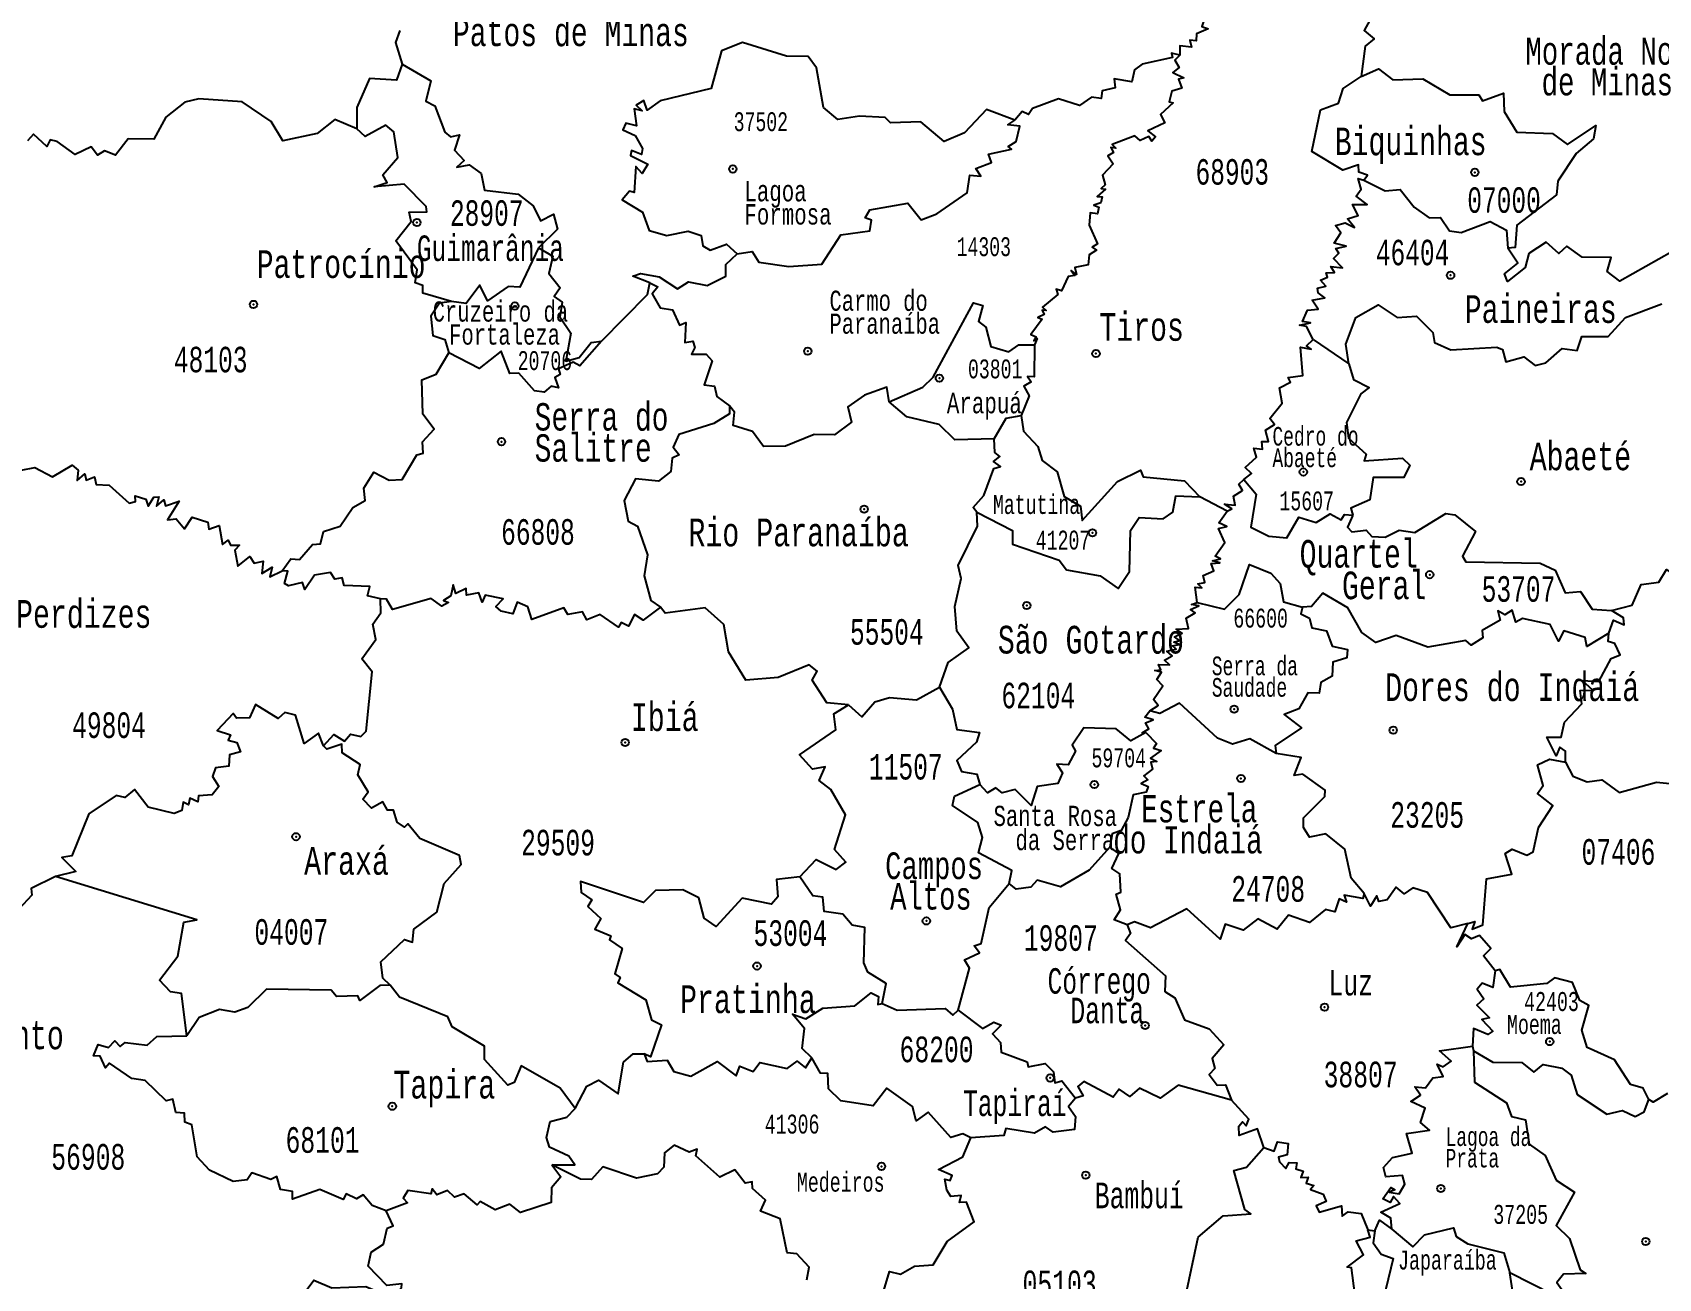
# Model space of a CAD drawing. Header units: millimetres. Extents: x 9851 to 10267, y 23387 to 23778.
# Drawn here: x 10118.13 to 10137.97, y 23523.47 to 23538.67 of the extents above; entities that cross this region are included whole.
import ezdxf
from ezdxf.enums import TextEntityAlignment as Align

# ---------------------------------------------------------------- set-up
doc = ezdxf.new("R2010")
doc.units = ezdxf.units.MM
doc.layers.add('3', color=7, linetype='Continuous')
doc.styles.add('MONOTXT', font='MONOTXT', dxfattribs={"height": 0.2})

# ---------------------------------------------------------------- blocks, each defined once
blk = doc.blocks.new('SEDE')
at = {"layer": '3', "color": 7, "linetype": 'Continuous'}
blk.add_circle((0, 0), 0.00451, dxfattribs=at)

msp = doc.modelspace()

# ---------------------------------------------------------------- linework, layer by layer
at = {"color": 7, "linetype": 'Continuous'}
for p, q in [((10133.759, 23534.928), (10134.193, 23534.63)), ((10132.707, 23532.834), (10132.374, 23533.007)), ((10135.704, 23526.303), (10135.713, 23526.246)), ((10134.425, 23524.063), (10134.511, 23524.051))]:
    msp.add_line(p, q, dxfattribs=at)
for points in [[(10134.309, 23539.974), (10134.303, 23539.866), (10134.424, 23539.885), (10134.35, 23539.827), (10134.408, 23539.833), (10134.393, 23539.699), (10134.456, 23539.697), (10134.355, 23539.646), (10134.531, 23539.566), (10134.485, 23539.518), (10134.565, 23539.389), (10134.529, 23539.196), (10134.582, 23539.066), (10134.38, 23538.695), (10134.501, 23538.596), (10134.392, 23538.507), (10134.345, 23538.135)], [(10132.458, 23538.911), (10132.398, 23538.747), (10132.476, 23538.718), (10132.336, 23538.656), (10132.331, 23538.572), (10132.253, 23538.578), (10132.275, 23538.492), (10132.13, 23538.508), (10132.131, 23538.396)], [(10122.612, 23538.696), (10122.562, 23538.549), (10122.643, 23538.288)], [(10130.118, 23537.602), (10129.774, 23537.734), (10129.505, 23537.449), (10129.255, 23537.341), (10128.972, 23537.583), (10128.601, 23537.572), (10128.537, 23537.637), (10128.223, 23537.653), (10127.957, 23537.61), (10127.785, 23537.758), (10127.697, 23538.242), (10127.598, 23538.378), (10127.333, 23538.383), (10126.795, 23538.55), (10126.539, 23538.45), (10126.413, 23537.991), (10125.791, 23537.839), (10125.63, 23537.725), (10125.589, 23537.843), (10125.498, 23537.785), (10125.571, 23537.718), (10125.471, 23537.741), (10125.503, 23537.532), (10125.372, 23537.565), (10125.334, 23537.483), (10125.485, 23537.414), (10125.576, 23537.258), (10125.562, 23537.184), (10125.441, 23537.233), (10125.43, 23537.173), (10125.641, 23537.067), (10125.572, 23536.954), (10125.494, 23537.038), (10125.472, 23536.72), (10125.415, 23536.737), (10125.328, 23536.629), (10125.573, 23536.48), (10125.657, 23536.257), (10125.87, 23536.194), (10126.132, 23536.25), (10126.292, 23536.196), (10126.31, 23536.069), (10126.401, 23536.018), (10126.6, 23536.089), (10126.73, 23535.971)], [(10122.643, 23538.288), (10122.572, 23538.092), (10122.242, 23538.113), (10122.088, 23537.758), (10122.091, 23537.498)], [(10122.643, 23538.288), (10122.991, 23538.082), (10122.932, 23537.835), (10123.042, 23537.778), (10123.164, 23537.457), (10123.231, 23537.398), (10123.34, 23537.423), (10123.281, 23537.237), (10123.397, 23537.111), (10123.311, 23537.028), (10123.461, 23537.057), (10123.607, 23536.951), (10123.647, 23536.748), (10124.059, 23536.7), (10124.241, 23536.558), (10124.33, 23536.373), (10124.49, 23536.456), (10124.537, 23536.274), (10124.304, 23536.045)], [(10132.131, 23538.396), (10132.03, 23538.419), (10132.043, 23538.366), (10131.671, 23538.286), (10131.578, 23538.215), (10131.547, 23538.071), (10131.329, 23538.106), (10131.34, 23537.998), (10131.183, 23537.959), (10131.172, 23537.867), (10131.052, 23537.883), (10130.907, 23537.781), (10130.652, 23537.862), (10130.332, 23537.746), (10130.285, 23537.671), (10130.207, 23537.709), (10130.118, 23537.602)], [(10132.131, 23538.396), (10132.07, 23538.334), (10132.124, 23538.247), (10132.047, 23538.184), (10132.18, 23538.118), (10132.116, 23538.102), (10132.154, 23537.994), (10132.032, 23537.957), (10132.001, 23537.825), (10132.05, 23537.813), (10131.894, 23537.673), (10131.947, 23537.571), (10131.741, 23537.471), (10131.836, 23537.401), (10131.791, 23537.345), (10131.753, 23537.405), (10131.649, 23537.354), (10131.583, 23537.411), (10131.307, 23537.306), (10131.349, 23537.26), (10131.291, 23537.271), (10131.322, 23537.208), (10131.252, 23537.167), (10131.319, 23537.069), (10131.186, 23536.933), (10131.22, 23536.812), (10131.172, 23536.77), (10131.222, 23536.759), (10131.122, 23536.67), (10131.184, 23536.667), (10131.168, 23536.594), (10131.083, 23536.567), (10131.142, 23536.543), (10131.127, 23536.459), (10131.035, 23536.473), (10131.023, 23536.321), (10131.127, 23536.095), (10131.06, 23536.052), (10131.116, 23536.015), (10131.024, 23535.959), (10131.014, 23535.837), (10130.849, 23535.807), (10130.872, 23535.721), (10130.807, 23535.767), (10130.85, 23535.707), (10130.768, 23535.696), (10130.687, 23535.519), (10130.621, 23535.541), (10130.642, 23535.475), (10130.456, 23535.32), (10130.499, 23535.28), (10130.45, 23535.286), (10130.474, 23535.232), (10130.4, 23535.193), (10130.453, 23535.175), (10130.313, 23534.988), (10130.38, 23534.961), (10130.35, 23534.912), (10130.391, 23534.94), (10130.357, 23534.863)], [(10134.375, 23536.871), (10134.419, 23536.932), (10134.317, 23536.968), (10134.312, 23537.056), (10134.12, 23536.994), (10133.74, 23537.22), (10133.849, 23537.728), (10134.066, 23537.809), (10134.126, 23537.99), (10134.345, 23538.135)], [(10134.345, 23538.135), (10134.555, 23538.231), (10134.729, 23538.096), (10135.096, 23538.109), (10135.425, 23537.912), (10135.779, 23537.913), (10135.825, 23537.84), (10136.082, 23537.933), (10136.087, 23537.71), (10136.242, 23537.455), (10136.68, 23537.442), (10136.86, 23537.305), (10137.205, 23537.537), (10137.179, 23537.376), (10136.967, 23537.194), (10136.743, 23536.857), (10136.725, 23536.69), (10136.242, 23536.321), (10136.223, 23536.051), (10136.132, 23536.041)], [(10122.091, 23537.498), (10121.819, 23537.611), (10121.604, 23537.439), (10121.187, 23537.352), (10121.042, 23537.588), (10120.688, 23537.825), (10120.16, 23537.865), (10119.99, 23537.822), (10119.757, 23537.64), (10119.612, 23537.371), (10119.3, 23537.374), (10119.146, 23537.175), (10119.011, 23537.227), (10118.923, 23537.174), (10118.847, 23537.278), (10118.654, 23537.184), (10118.432, 23537.344), (10118.349, 23537.362), (10118.307, 23537.281), (10118.145, 23537.431), (10118.071, 23537.351)], [(10123.245, 23535.389), (10122.895, 23535.49), (10122.896, 23535.587), (10122.802, 23535.617), (10122.825, 23535.776), (10122.563, 23536.13), (10122.751, 23536.366), (10122.729, 23536.479), (10122.942, 23536.484), (10122.935, 23536.549), (10122.665, 23536.82), (10122.3, 23536.791), (10122.458, 23536.841), (10122.405, 23536.934), (10122.589, 23537.147), (10122.542, 23537.461), (10122.442, 23537.541), (10122.192, 23537.404), (10122.091, 23537.498)], [(10126.73, 23535.971), (10126.914, 23536), (10126.996, 23535.869), (10127.362, 23535.819), (10127.764, 23535.844), (10127.995, 23536.202), (10128.349, 23536.254), (10128.37, 23536.384), (10128.29, 23536.412), (10128.35, 23536.51), (10128.813, 23536.588), (10128.976, 23536.385), (10129.164, 23536.46), (10129.535, 23536.716), (10129.569, 23536.931), (10129.703, 23536.921), (10129.642, 23537.015), (10129.835, 23537.085), (10129.796, 23537.187), (10130.078, 23537.25), (10130.038, 23537.281), (10130.136, 23537.341), (10130.177, 23537.528), (10130.031, 23537.545), (10130.118, 23537.602)], [(10133.759, 23534.928), (10133.676, 23535.085), (10133.592, 23535.103), (10133.725, 23535.13), (10133.626, 23535.146), (10133.69, 23535.284), (10133.82, 23535.297), (10133.747, 23535.407), (10133.902, 23535.434), (10133.819, 23535.497), (10133.812, 23535.553), (10133.912, 23535.578), (10133.847, 23535.649), (10133.932, 23535.687), (10133.918, 23535.742), (10134.019, 23535.745), (10133.975, 23535.816), (10134.114, 23535.803), (10134.008, 23535.914), (10134.07, 23535.979), (10134.036, 23536.037), (10134.159, 23536.067), (10134.014, 23536.103), (10134.096, 23536.229), (10134.031, 23536.319), (10134.147, 23536.352), (10134.263, 23536.293), (10134.176, 23536.399), (10134.305, 23536.439), (10134.236, 23536.573), (10134.415, 23536.575), (10134.284, 23536.674), (10134.345, 23536.76), (10134.305, 23536.89), (10134.375, 23536.871)], [(10134.375, 23536.871), (10134.635, 23536.742), (10134.82, 23536.757), (10134.99, 23536.54), (10135.173, 23536.411), (10135.31, 23536.414), (10135.42, 23536.251), (10135.563, 23536.233), (10135.916, 23536.368), (10136.116, 23536.261), (10136.132, 23536.041)], [(10138.881, 23535.988), (10138.58, 23536.019), (10138.369, 23535.943), (10138.135, 23535.996), (10137.498, 23535.639), (10137.346, 23535.755), (10137.393, 23535.928), (10137.042, 23535.931), (10136.855, 23536.066), (10136.756, 23535.975), (10136.599, 23536.114), (10136.388, 23535.977), (10136.343, 23535.807), (10136.13, 23535.636), (10136.091, 23535.728), (10136.255, 23535.856), (10136.132, 23536.041)], [(10124.304, 23536.045), (10124.079, 23535.565), (10123.934, 23535.572), (10123.684, 23535.397), (10123.59, 23535.588), (10123.424, 23535.366), (10123.245, 23535.389)], [(10124.304, 23536.045), (10124.481, 23535.944), (10124.433, 23535.73), (10124.572, 23535.558), (10124.498, 23535.45), (10124.596, 23535.384), (10124.566, 23535.203), (10124.7, 23535.005), (10124.639, 23534.663), (10124.801, 23534.708), (10124.949, 23534.889), (10125.074, 23534.905)], [(10125.666, 23535.617), (10125.458, 23535.701), (10125.55, 23535.731), (10125.779, 23535.69), (10126.002, 23535.544), (10126.136, 23535.632), (10126.364, 23535.584), (10126.591, 23535.701), (10126.592, 23535.842), (10126.73, 23535.971)], [(10125.074, 23534.905), (10125.634, 23535.477), (10125.666, 23535.617)], [(10125.666, 23535.617), (10125.761, 23535.568), (10125.692, 23535.484), (10125.791, 23535.312), (10125.941, 23535.288), (10126.028, 23535.1), (10126.104, 23535.132), (10126.091, 23534.888), (10126.188, 23534.905), (10126.213, 23534.829), (10126.172, 23534.746), (10126.35, 23534.749), (10126.423, 23534.668), (10126.327, 23534.375), (10126.452, 23534.357), (10126.482, 23534.233), (10126.637, 23534.118)], [(10123.245, 23535.389), (10123.098, 23535.371), (10122.99, 23535.211), (10123.017, 23534.976), (10123.163, 23534.927), (10123.212, 23534.763)], [(10128.583, 23534.166), (10128.994, 23534.343), (10129.121, 23534.468), (10129.613, 23535.375), (10129.728, 23535.34), (10129.674, 23535.147), (10129.762, 23535.078), (10129.823, 23534.84), (10130.044, 23534.778), (10130.168, 23534.86), (10130.357, 23534.863)], [(10134.193, 23534.63), (10134.155, 23534.868), (10134.278, 23535.193), (10134.552, 23535.348), (10134.783, 23535.194), (10135.019, 23535.21), (10135.22, 23535.01), (10135.239, 23534.888), (10135.439, 23534.799), (10135.997, 23534.834), (10136.068, 23534.805), (10136.108, 23534.654), (10136.327, 23534.715), (10136.466, 23534.61), (10136.596, 23534.643), (10136.795, 23534.815), (10136.98, 23534.792), (10137.037, 23534.965), (10137.356, 23534.963), (10137.57, 23535.195), (10138.012, 23535.362)], [(10132.912, 23533.217), (10133.004, 23533.29), (10132.928, 23533.363), (10133.067, 23533.492), (10133.032, 23533.602), (10133.138, 23533.59), (10133.132, 23533.683), (10133.214, 23533.681), (10133.177, 23533.821), (10133.288, 23533.888), (10133.231, 23533.962), (10133.38, 23534.151), (10133.349, 23534.338), (10133.48, 23534.405), (10133.454, 23534.461), (10133.63, 23534.488), (10133.605, 23534.831), (10133.734, 23534.809), (10133.678, 23534.851), (10133.759, 23534.928)], [(10121.177, 23532.102), (10121.284, 23532.25), (10121.391, 23532.243), (10121.549, 23532.424), (10121.644, 23532.433), (10121.684, 23532.582), (10121.887, 23532.651), (10122.041, 23532.878), (10122.189, 23532.962), (10122.175, 23533.112), (10122.295, 23533.308), (10122.485, 23533.209), (10122.641, 23533.218), (10122.822, 23533.518), (10122.899, 23533.541), (10122.891, 23533.68), (10123.031, 23533.831), (10122.895, 23534.015), (10122.884, 23534.433), (10123.058, 23534.504), (10123.212, 23534.763)], [(10125.074, 23534.905), (10124.809, 23534.607), (10124.727, 23534.648), (10124.551, 23534.569), (10124.57, 23534.5), (10124.503, 23534.462), (10124.548, 23534.335), (10124.462, 23534.358), (10124.375, 23534.285), (10124.257, 23534.3), (10124.065, 23534.517), (10123.956, 23534.511), (10123.852, 23534.785), (10123.582, 23534.573), (10123.212, 23534.763)], [(10130.357, 23534.863), (10130.355, 23534.473), (10130.274, 23534.474), (10130.317, 23534.41), (10130.228, 23534.359), (10130.292, 23534.238), (10130.197, 23533.999)], [(10134.193, 23534.63), (10134.252, 23534.438), (10134.443, 23534.339), (10134.338, 23534.262), (10134.165, 23533.912), (10134.188, 23533.722), (10134.406, 23533.529), (10134.382, 23533.446), (10134.849, 23533.477), (10134.938, 23533.393), (10134.863, 23533.243), (10134.488, 23533.244), (10134.45, 23532.969), (10134.217, 23532.869), (10134.243, 23532.784)], [(10128.583, 23534.166), (10128.555, 23534.345), (10128.285, 23534.248), (10128.08, 23534.105), (10128.124, 23533.919), (10127.917, 23533.763), (10127.669, 23533.769), (10127.319, 23533.626), (10127.05, 23533.621), (10126.917, 23533.804), (10126.681, 23533.879), (10126.699, 23534.038), (10126.637, 23534.118)], [(10126.637, 23534.118), (10126.638, 23534.019), (10126.445, 23533.901), (10126.018, 23533.767), (10125.949, 23533.613), (10126.023, 23533.521), (10125.935, 23533.48), (10125.919, 23533.316), (10125.77, 23533.199), (10125.489, 23533.227), (10125.35, 23532.962), (10125.401, 23532.712), (10125.514, 23532.65), (10125.634, 23532.301), (10125.594, 23532.044), (10125.678, 23531.742), (10125.794, 23531.66)], [(10129.865, 23533.715), (10129.386, 23533.703), (10129.194, 23533.888), (10128.799, 23533.982), (10128.583, 23534.166)], [(10129.865, 23533.715), (10130.014, 23533.968), (10130.197, 23533.999)], [(10130.197, 23533.999), (10130.224, 23533.81), (10130.398, 23533.623), (10130.453, 23533.451), (10130.636, 23533.313), (10130.719, 23533.01), (10130.92, 23532.892), (10130.939, 23532.717), (10131.372, 23533.196), (10131.653, 23533.331), (10131.684, 23533.251), (10132.186, 23533.202), (10132.374, 23533.007)], [(10129.654, 23532.819), (10129.611, 23532.876), (10129.741, 23533.025), (10129.863, 23533.354), (10129.941, 23533.377), (10129.858, 23533.437), (10129.936, 23533.497), (10129.873, 23533.546), (10129.865, 23533.715)], [(10117.994, 23533.334), (10118.162, 23533.365), (10118.375, 23533.252), (10118.615, 23533.392), (10118.688, 23533.333), (10118.675, 23533.205), (10118.772, 23533.288), (10118.785, 23533.209), (10118.887, 23533.249), (10118.909, 23533.158), (10119.065, 23533.151), (10119.311, 23532.929), (10119.39, 23532.95), (10119.383, 23533.018), (10119.515, 23532.98), (10119.541, 23532.895), (10119.611, 23533.004), (10119.675, 23533.006), (10119.644, 23532.894), (10119.733, 23532.97), (10119.755, 23532.898), (10119.923, 23532.954), (10119.778, 23532.725), (10119.885, 23532.74), (10119.985, 23532.616), (10120.079, 23532.76), (10120.27, 23532.698), (10120.282, 23532.613), (10120.409, 23532.658), (10120.448, 23532.427), (10120.519, 23532.48), (10120.547, 23532.418), (10120.658, 23532.419), (10120.602, 23532.357), (10120.636, 23532.162), (10120.782, 23532.28), (10120.837, 23532.197), (10120.945, 23532.222), (10120.93, 23532.073), (10121.054, 23532.15), (10121.026, 23532.029), (10121.177, 23532.102)], [(10132.707, 23532.834), (10132.764, 23532.862), (10132.676, 23532.919), (10132.806, 23532.906), (10132.785, 23533.014), (10132.895, 23533.084), (10132.85, 23533.163), (10132.912, 23533.217)], [(10132.912, 23533.217), (10133.063, 23533.039), (10132.998, 23532.636), (10133.217, 23532.525), (10133.435, 23532.505), (10133.584, 23532.76), (10133.796, 23532.695), (10133.967, 23532.799), (10134.099, 23532.727), (10134.141, 23532.792), (10134.243, 23532.784)], [(10129.654, 23532.819), (10130.09, 23532.595), (10130.09, 23532.429), (10130.657, 23532.233), (10130.749, 23532.116), (10131.159, 23532.041), (10131.38, 23531.889), (10131.515, 23532.094), (10131.529, 23532.598), (10131.635, 23532.753), (10131.927, 23532.738), (10132.045, 23532.82), (10132.083, 23533.021), (10132.374, 23533.007)], [(10129.198, 23530.684), (10129.306, 23530.984), (10129.558, 23531.164), (10129.411, 23531.366), (10129.387, 23531.668), (10129.461, 23532.01), (10129.428, 23532.171), (10129.663, 23532.65), (10129.654, 23532.819)], [(10132.342, 23531.719), (10132.319, 23531.905), (10132.399, 23531.897), (10132.349, 23531.944), (10132.436, 23531.963), (10132.414, 23532.049), (10132.545, 23532.105), (10132.513, 23532.194), (10132.618, 23532.2), (10132.531, 23532.225), (10132.627, 23532.252), (10132.564, 23532.284), (10132.681, 23532.451), (10132.604, 23532.62), (10132.705, 23532.646), (10132.608, 23532.691), (10132.707, 23532.834)], [(10134.243, 23532.784), (10134.178, 23532.637), (10134.228, 23532.578), (10134.403, 23532.602), (10134.472, 23532.523), (10134.636, 23532.513), (10134.809, 23532.599), (10135, 23532.572), (10135.377, 23532.803), (10135.488, 23532.787), (10135.738, 23532.582), (10135.58, 23532.281), (10135.619, 23532.214), (10136.527, 23532.199), (10136.709, 23532.114), (10136.833, 23531.837), (10137.019, 23531.853), (10137.162, 23531.635), (10137.398, 23531.619)], [(10137.398, 23531.619), (10137.652, 23531.684), (10137.759, 23531.939), (10137.975, 23531.965), (10138.071, 23532.12), (10138.209, 23532.02), (10138.401, 23532.111), (10138.487, 23532.278), (10138.464, 23532.372), (10138.62, 23532.58), (10138.745, 23532.565), (10138.763, 23532.481), (10138.995, 23532.372), (10138.925, 23532.49), (10139.124, 23532.575), (10139.158, 23532.803), (10139.359, 23532.695)], [(10132.342, 23531.719), (10132.675, 23531.638), (10132.853, 23531.817), (10132.982, 23532.18), (10133.243, 23532.074), (10133.355, 23531.948), (10133.397, 23531.727), (10133.626, 23531.66)], [(10122.377, 23531.761), (10122.221, 23531.8), (10122.248, 23531.911), (10121.933, 23531.926), (10121.908, 23532.019), (10121.822, 23532.004), (10121.768, 23532.085), (10121.571, 23532.053), (10121.453, 23531.878), (10121.426, 23531.96), (10121.254, 23531.921), (10121.205, 23531.951), (10121.247, 23532.098), (10121.177, 23532.102)], [(10125.794, 23531.66), (10125.584, 23531.503), (10125.477, 23531.57), (10125.402, 23531.428), (10125.315, 23531.472), (10125.283, 23531.416), (10125.057, 23531.57), (10124.896, 23531.507), (10124.843, 23531.605), (10124.663, 23531.573), (10124.615, 23531.652), (10124.226, 23531.51), (10124.175, 23531.665), (10124.044, 23531.72), (10123.991, 23531.581), (10123.851, 23531.611), (10123.787, 23531.67), (10123.874, 23531.761), (10123.654, 23531.808), (10123.618, 23531.721), (10123.576, 23531.835), (10123.426, 23531.806), (10123.421, 23531.888), (10123.296, 23531.827), (10123.265, 23531.935), (10123.235, 23531.799), (10123.146, 23531.744), (10123.207, 23531.717), (10123.125, 23531.671), (10122.998, 23531.765), (10122.523, 23531.631), (10122.452, 23531.759), (10122.377, 23531.761)], [(10121.684, 23529.969), (10121.807, 23530.108), (10121.94, 23530.026), (10122.012, 23530.112), (10122.137, 23530.083), (10122.202, 23530.146), (10122.278, 23530.87), (10122.151, 23531.029), (10122.322, 23531.268), (10122.286, 23531.454), (10122.382, 23531.592), (10122.377, 23531.761)], [(10137.365, 23531.343), (10137.097, 23531.181), (10137.078, 23531.292), (10136.817, 23531.373), (10136.752, 23531.244), (10136.649, 23531.449), (10136.312, 23531.523), (10136.231, 23531.478), (10136.188, 23531.623), (10136.098, 23531.569), (10136.012, 23531.614), (10136.041, 23531.504), (10135.822, 23531.377), (10135.827, 23531.287), (10135.686, 23531.196), (10135.621, 23531.255), (10135.156, 23531.172), (10134.772, 23531.317), (10134.523, 23531.229), (10134.352, 23531.351), (10134.181, 23531.654), (10133.875, 23531.832), (10133.738, 23531.668), (10133.626, 23531.66)], [(10128.088, 23530.47), (10127.823, 23530.493), (10127.644, 23530.769), (10127.704, 23530.881), (10127.608, 23530.958), (10127.228, 23530.804), (10126.836, 23530.769), (10126.625, 23531.117), (10126.566, 23531.449), (10126.341, 23531.652), (10125.85, 23531.589), (10125.794, 23531.66)], [(10131.766, 23530.394), (10131.867, 23530.46), (10131.808, 23530.535), (10131.924, 23530.701), (10131.851, 23530.777), (10131.906, 23530.867), (10131.824, 23530.889), (10131.901, 23530.895), (10131.87, 23530.961), (10132.005, 23530.956), (10131.944, 23531.013), (10132.039, 23531.066), (10131.974, 23531.123), (10132.085, 23531.149), (10132.042, 23531.188), (10132.121, 23531.207), (10132.056, 23531.235), (10132.126, 23531.256), (10132.064, 23531.297), (10132.159, 23531.344), (10132.085, 23531.392), (10132.236, 23531.401), (10132.208, 23531.526), (10132.32, 23531.591), (10132.263, 23531.631), (10132.362, 23531.678), (10132.274, 23531.692), (10132.342, 23531.719)], [(10133.626, 23531.66), (10133.607, 23531.58), (10133.715, 23531.526), (10133.742, 23531.41), (10133.919, 23531.372), (10133.988, 23531.183), (10134.177, 23531.143), (10134.17, 23531.044), (10133.997, 23530.988), (10133.991, 23530.82), (10133.851, 23530.742), (10133.833, 23530.613), (10133.691, 23530.615), (10133.584, 23530.422), (10133.404, 23530.35), (10133.614, 23530.188), (10133.295, 23529.974), (10133.305, 23529.876)], [(10137.365, 23531.343), (10137.424, 23531.501), (10137.553, 23531.445), (10137.546, 23531.531), (10137.398, 23531.619)], [(10136.837, 23529.77), (10136.836, 23529.902), (10136.766, 23529.953), (10136.722, 23529.847), (10136.61, 23530.076), (10136.783, 23530.073), (10136.825, 23530.257), (10137.037, 23530.48), (10137.017, 23530.645), (10137.172, 23530.649), (10137.042, 23530.767), (10137.243, 23530.752), (10137.395, 23531.035), (10137.503, 23531.079), (10137.439, 23531.216), (10137.357, 23531.241), (10137.365, 23531.343)], [(10128.088, 23530.47), (10128.252, 23530.322), (10128.408, 23530.507), (10128.588, 23530.56), (10128.919, 23530.531), (10129.198, 23530.684)], [(10129.198, 23530.684), (10129.359, 23530.417), (10129.411, 23530.169), (10129.685, 23530.13), (10129.65, 23530.013), (10129.411, 23529.79), (10129.468, 23529.654), (10129.656, 23529.622), (10129.692, 23529.497)], [(10121.684, 23529.969), (10121.62, 23530.124), (10121.445, 23529.997), (10121.342, 23530.345), (10121.212, 23530.374), (10121.13, 23530.301), (10120.853, 23530.475), (10120.779, 23530.312), (10120.621, 23530.306), (10120.578, 23530.363), (10120.386, 23530.157), (10120.549, 23530.102), (10120.518, 23530.038), (10120.624, 23530.008), (10120.668, 23529.895), (10120.535, 23529.861), (10120.529, 23529.719), (10120.364, 23529.702), (10120.328, 23529.593), (10120.404, 23529.473), (10120.323, 23529.371), (10120.155, 23529.357), (10120.149, 23529.286), (10120.051, 23529.332), (10120.036, 23529.248), (10119.969, 23529.281), (10119.953, 23529.18), (10119.862, 23529.143), (10119.542, 23529.219), (10119.375, 23529.436), (10119.26, 23529.34), (10119.153, 23529.363), (10118.817, 23529.141), (10118.613, 23528.627), (10118.488, 23528.608), (10118.659, 23528.434), (10118.413, 23528.375)], [(10127.493, 23528.372), (10127.695, 23528.58), (10127.936, 23528.461), (10128.057, 23528.55), (10127.919, 23528.704), (10128.052, 23529.128), (10127.872, 23529.435), (10127.731, 23529.546), (10127.805, 23529.712), (10127.65, 23529.683), (10127.492, 23529.857), (10127.932, 23530.164), (10127.91, 23530.359), (10128.088, 23530.47)], [(10131.718, 23530.132), (10131.672, 23530.127), (10131.751, 23530.175), (10131.711, 23530.251), (10131.805, 23530.288), (10131.702, 23530.32), (10131.766, 23530.394)], [(10133.305, 23529.876), (10132.986, 23530.054), (10132.775, 23529.988), (10132.591, 23530.062), (10132.127, 23530.489), (10131.887, 23530.364), (10131.766, 23530.394)], [(10131.718, 23530.132), (10131.533, 23530.031), (10131.356, 23530.175), (10130.96, 23530.19), (10130.819, 23529.978), (10130.857, 23529.905), (10130.769, 23529.737), (10130.632, 23529.747), (10130.699, 23529.638), (10130.642, 23529.509), (10130.391, 23529.474), (10130.316, 23529.241), (10130.122, 23529.438), (10129.962, 23529.394), (10129.887, 23529.458), (10129.786, 23529.396), (10129.692, 23529.497)], [(10122.494, 23527.049), (10122.408, 23527.133), (10122.383, 23527.334), (10122.67, 23527.604), (10122.767, 23527.575), (10122.783, 23527.73), (10123.065, 23527.941), (10123.156, 23528.289), (10123.361, 23528.52), (10123.343, 23528.631), (10122.856, 23528.837), (10122.713, 23529.018), (10122.672, 23528.978), (10122.583, 23529.037), (10122.537, 23529.183), (10122.463, 23529.185), (10122.406, 23529.286), (10122.268, 23529.207), (10122.162, 23529.319), (10122.229, 23529.407), (10122.103, 23529.617), (10122.129, 23529.743), (10121.911, 23529.885), (10121.906, 23529.989), (10121.724, 23529.927), (10121.684, 23529.969)], [(10131.718, 23530.132), (10131.848, 23529.996), (10131.808, 23529.941), (10131.902, 23529.912), (10131.775, 23529.82), (10131.852, 23529.778), (10131.777, 23529.771), (10131.799, 23529.685), (10131.692, 23529.601), (10131.742, 23529.553), (10131.66, 23529.509), (10131.746, 23529.472), (10131.722, 23529.404), (10131.56, 23529.37), (10131.5, 23529.093), (10131.414, 23528.936), (10131.304, 23528.895), (10131.277, 23528.731)], [(10134.381, 23528.166), (10134.221, 23528.356), (10134.143, 23528.708), (10133.912, 23528.896), (10133.715, 23528.854), (10133.642, 23528.972), (10133.64, 23529.091), (10133.902, 23529.35), (10133.903, 23529.429), (10133.63, 23529.625), (10133.528, 23529.608), (10133.613, 23529.826), (10133.305, 23529.876)], [(10135.646, 23527.803), (10135.732, 23527.826), (10135.699, 23527.733), (10135.828, 23527.783), (10135.873, 23528.346), (10136.182, 23528.402), (10136.099, 23528.657), (10136.185, 23528.709), (10136.365, 23528.635), (10136.442, 23528.676), (10136.509, 23528.973), (10136.684, 23529.239), (10136.494, 23529.388), (10136.566, 23529.484), (10136.497, 23529.735), (10136.641, 23529.805), (10136.837, 23529.77)], [(10136.837, 23529.77), (10136.927, 23529.599), (10137.103, 23529.53), (10137.282, 23529.554), (10137.49, 23529.398), (10137.947, 23529.527), (10138.276, 23529.492), (10138.292, 23529.396), (10138.794, 23529.303), (10139.548, 23529.482), (10139.626, 23529.344), (10139.59, 23528.946), (10139.748, 23528.984)], [(10130.049, 23528.288), (10130.081, 23528.446), (10129.676, 23528.664), (10129.724, 23528.849), (10129.668, 23529.032), (10129.356, 23529.24), (10129.383, 23529.353), (10129.692, 23529.497)], [(10118.413, 23528.375), (10118.114, 23528.227), (10118.123, 23528.145), (10117.861, 23527.862), (10117.39, 23527.671), (10117.222, 23527.41), (10116.763, 23527.469), (10116.749, 23527.421), (10116.692, 23527.66), (10116.33, 23527.961), (10116.398, 23528.038), (10116.186, 23528.346), (10116.276, 23528.404), (10116.192, 23528.677), (10116.277, 23528.878), (10116.148, 23528.889), (10116.186, 23529.037), (10116.114, 23529.045), (10116.107, 23529.167)], [(10131.277, 23528.731), (10131.024, 23528.452), (10130.675, 23528.247), (10130.392, 23528.328), (10130.313, 23528.246), (10130.133, 23528.221), (10130.049, 23528.288)], [(10131.49, 23527.784), (10131.33, 23527.846), (10131.408, 23527.968), (10131.353, 23528.159), (10131.412, 23528.183), (10131.399, 23528.407), (10131.3, 23528.472), (10131.387, 23528.657), (10131.277, 23528.731)], [(10120.014, 23526.431), (10119.95, 23526.948), (10119.817, 23526.969), (10119.683, 23527.111), (10119.906, 23527.401), (10119.978, 23527.817), (10120.137, 23527.845), (10118.413, 23528.375)], [(10127.493, 23528.372), (10127.21, 23528.337), (10127.225, 23528.125), (10127.147, 23528.037), (10126.789, 23528.111), (10126.474, 23527.765), (10126.329, 23527.865), (10126.26, 23528.115), (10126.068, 23528.211), (10125.734, 23528.203), (10125.588, 23528.057), (10124.817, 23528.314), (10124.825, 23528.179), (10124.955, 23528.09), (10124.907, 23528.009), (10125.065, 23527.862), (10124.995, 23527.731), (10125.188, 23527.651), (10125.173, 23527.6), (10125.326, 23527.494), (10125.236, 23527.186), (10125.303, 23527.141), (10125.274, 23527.078), (10125.617, 23526.87), (10125.683, 23526.625), (10125.807, 23526.563), (10125.672, 23526.174), (10125.595, 23526.212)], [(10128.498, 23526.826), (10128.547, 23527.067), (10128.324, 23527.207), (10128.274, 23527.32), (10128.289, 23527.752), (10128.131, 23527.781), (10128.021, 23527.916), (10127.792, 23527.949), (10127.774, 23528.124), (10127.655, 23528.137), (10127.493, 23528.372)], [(10129.427, 23526.743), (10129.563, 23527.258), (10129.504, 23527.358), (10129.686, 23527.444), (10129.622, 23527.528), (10129.708, 23527.558), (10129.803, 23527.998), (10130.049, 23528.288)], [(10134.381, 23528.166), (10134.364, 23528.108), (10134.138, 23528.147), (10134.165, 23528.063), (10134.075, 23528.103), (10134.021, 23527.945), (10133.908, 23527.971), (10133.712, 23527.815), (10133.458, 23527.902), (10133.319, 23527.733), (10133.084, 23527.859), (10132.905, 23527.719), (10132.683, 23527.793), (10132.625, 23527.609), (10132.217, 23527.979), (10131.773, 23527.75), (10131.578, 23527.821), (10131.49, 23527.784)], [(10135.646, 23527.803), (10135.439, 23527.75), (10135.151, 23528.181), (10134.974, 23528.237), (10134.868, 23528.165), (10134.769, 23528.245), (10134.659, 23528.091), (10134.561, 23528.071), (10134.535, 23528.14), (10134.459, 23528.011), (10134.381, 23528.166)], [(10131.49, 23527.784), (10131.528, 23527.679), (10131.469, 23527.592), (10131.958, 23527.162), (10131.946, 23526.972), (10132.072, 23526.893), (10132.186, 23526.625), (10132.487, 23526.515), (10132.667, 23526.32), (10132.526, 23526.153), (10132.558, 23526.032), (10132.49, 23525.957), (10132.587, 23525.827), (10132.69, 23525.834), (10132.762, 23525.647)], [(10135.977, 23527.224), (10135.838, 23527.406), (10135.926, 23527.496), (10135.787, 23527.656), (10135.691, 23527.612), (10135.607, 23527.665), (10135.512, 23527.516), (10135.646, 23527.803)], [(10135.977, 23527.224), (10135.949, 23527.021), (10135.819, 23527.072), (10135.757, 23526.999), (10135.839, 23526.88), (10135.756, 23526.806), (10135.909, 23526.651), (10135.816, 23526.63), (10135.949, 23526.489), (10135.889, 23526.445), (10135.714, 23526.52), (10135.704, 23526.303)], [(10137.854, 23525.652), (10137.786, 23525.793), (10137.629, 23525.838), (10137.435, 23526.139), (10137.102, 23526.289), (10137.038, 23526.5), (10137.123, 23526.801), (10137.01, 23526.861), (10136.923, 23527.081), (10136.702, 23527.14), (10136.609, 23527.071), (10136.164, 23527.024), (10136.037, 23527.239), (10135.977, 23527.224)], [(10122.494, 23527.049), (10122.368, 23527.045), (10122.124, 23526.862), (10122.1, 23526.918), (10121.84, 23526.909), (10121.775, 23526.986), (10120.988, 23526.999), (10120.761, 23526.778), (10120.6, 23526.72), (10120.412, 23526.751), (10120.167, 23526.654), (10120.014, 23526.431)], [(10124.754, 23525.544), (10124.572, 23525.793), (10124.093, 23526.066), (10124.007, 23525.86), (10123.93, 23525.828), (10123.648, 23526.143), (10123.648, 23526.305), (10123.253, 23526.542), (10123.199, 23526.664), (10122.611, 23526.901), (10122.494, 23527.049)], [(10127.639, 23526.163), (10127.522, 23526.274), (10127.552, 23526.521), (10127.403, 23526.694), (10127.567, 23526.636), (10127.773, 23526.77), (10128.167, 23526.796), (10128.366, 23526.954), (10128.456, 23526.912), (10128.445, 23526.814), (10128.498, 23526.826)], [(10128.498, 23526.826), (10128.683, 23526.744), (10129.269, 23526.765), (10129.362, 23526.682), (10129.427, 23526.743)], [(10129.427, 23526.743), (10129.725, 23526.519), (10129.863, 23526.598), (10129.952, 23526.56), (10129.845, 23526.454), (10129.944, 23526.349), (10129.95, 23526.23), (10130.269, 23526.113), (10130.282, 23526.052), (10130.487, 23526.092), (10130.589, 23525.993), (10130.605, 23525.858), (10130.693, 23525.883), (10130.857, 23525.668)], [(10122.447, 23524.297), (10122.275, 23524.36), (10122.168, 23524.491), (10122.085, 23524.443), (10121.958, 23524.503), (10121.924, 23524.432), (10121.636, 23524.556), (10121.304, 23524.439), (10121.303, 23524.53), (10121.157, 23524.555), (10121.112, 23524.715), (10121.04, 23524.679), (10120.808, 23524.758), (10120.751, 23524.675), (10120.582, 23524.654), (10120.291, 23524.791), (10120.142, 23524.953), (10120.074, 23525.346), (10119.989, 23525.376), (10119.986, 23525.485), (10119.882, 23525.496), (10119.845, 23525.658), (10119.761, 23525.636), (10119.507, 23525.886), (10119.345, 23525.909), (10119.072, 23526.096), (10119.022, 23526.042), (10118.956, 23526.184), (10118.877, 23526.186), (10118.933, 23526.326), (10119.06, 23526.29), (10119.136, 23526.369), (10119.2, 23526.299), (10119.263, 23526.35), (10119.53, 23526.317), (10119.647, 23526.423), (10120.014, 23526.431)], [(10124.754, 23525.544), (10124.896, 23525.817), (10125.037, 23525.891), (10125.277, 23525.722), (10125.342, 23526.108), (10125.46, 23526.211), (10125.595, 23526.212)], [(10125.595, 23526.212), (10125.633, 23526.119), (10125.874, 23526.134), (10125.957, 23525.995), (10126.166, 23525.939), (10126.487, 23526.119), (10126.719, 23525.944), (10126.764, 23526.061), (10126.925, 23525.997), (10127.006, 23526.104), (10127.338, 23526.033), (10127.462, 23526.121), (10127.563, 23526.039), (10127.639, 23526.163)], [(10134.719, 23524.07), (10134.704, 23524.204), (10134.583, 23524.277), (10134.815, 23524.383), (10134.739, 23524.472), (10134.697, 23524.398), (10134.608, 23524.442), (10134.706, 23524.578), (10134.754, 23524.553), (10134.684, 23524.522), (10134.806, 23524.502), (10134.875, 23524.619), (10134.848, 23524.728), (10134.644, 23524.71), (10134.617, 23524.822), (10134.725, 23524.947), (10134.965, 23524.999), (10134.898, 23525.238), (10135.177, 23525.278), (10135.066, 23525.374), (10135.126, 23525.546), (10134.951, 23525.628), (10135.069, 23525.706), (10134.997, 23525.807), (10135.13, 23525.798), (10135.218, 23525.917), (10135.344, 23525.933), (10135.269, 23526.083), (10135.343, 23526.053), (10135.443, 23526.123), (10135.298, 23526.246), (10135.704, 23526.303)], [(10135.713, 23526.246), (10135.952, 23526.11), (10136.302, 23526.106), (10136.449, 23525.987), (10136.565, 23526.081), (10136.794, 23526.037), (10136.907, 23525.951), (10136.979, 23525.716), (10137.342, 23525.474), (10137.533, 23525.52), (10137.685, 23525.445), (10137.795, 23525.505), (10137.854, 23525.652)], [(10135.713, 23526.246), (10135.728, 23525.867), (10136.118, 23525.613), (10136.179, 23525.447), (10136.35, 23525.404), (10136.394, 23525.11), (10136.587, 23524.972), (10136.722, 23524.668), (10136.947, 23524.523), (10136.722, 23524.117), (10136.886, 23523.959), (10137.014, 23523.576), (10137.086, 23523.53), (10136.812, 23523.524), (10136.733, 23523.421), (10136.793, 23523.335), (10136.679, 23523.274), (10136.157, 23523.54)], [(10129.581, 23525.186), (10129.484, 23525.234), (10129.337, 23525.191), (10129.059, 23525.498), (10128.915, 23525.395), (10128.871, 23525.569), (10128.555, 23525.79), (10128.39, 23525.576), (10127.994, 23525.639), (10127.845, 23525.785), (10127.835, 23525.972), (10127.747, 23525.973), (10127.639, 23526.163)], [(10132.762, 23525.647), (10132.112, 23525.828), (10131.891, 23525.67), (10131.637, 23525.79), (10131.519, 23525.691), (10131.392, 23525.781), (10131.316, 23525.684), (10130.96, 23525.873), (10130.885, 23525.813), (10130.951, 23525.699), (10130.857, 23525.668)], [(10130.857, 23525.668), (10130.771, 23525.568), (10130.858, 23525.446), (10130.847, 23525.289), (10130.585, 23525.257), (10130.493, 23525.32), (10130.357, 23525.243), (10130.007, 23525.301), (10129.985, 23525.213), (10129.581, 23525.186)], [(10133.155, 23525.066), (10133.078, 23525.296), (10132.856, 23525.216), (10132.849, 23525.33), (10132.894, 23525.381), (10132.942, 23525.334), (10132.972, 23525.413), (10132.762, 23525.647)], [(10138.082, 23525.726), (10137.906, 23525.62), (10137.854, 23525.652)], [(10124.467, 23524.858), (10124.748, 23524.855), (10124.674, 23524.962), (10124.438, 23525.072), (10124.402, 23525.188), (10124.449, 23525.387), (10124.651, 23525.44), (10124.754, 23525.544)], [(10127.579, 23523.455), (10127.607, 23523.606), (10127.459, 23523.769), (10127.34, 23523.784), (10127.253, 23524.198), (10127.013, 23524.293), (10127.074, 23524.425), (10126.918, 23524.567), (10126.914, 23524.65), (10126.826, 23524.634), (10126.701, 23524.795), (10126.517, 23524.704), (10126.227, 23524.966), (10126.242, 23525.049), (10126.145, 23525.01), (10125.961, 23525.098), (10125.842, 23525.003), (10125.834, 23524.826), (10125.759, 23524.747), (10125.501, 23524.695), (10125.09, 23524.833), (10124.953, 23524.676), (10124.819, 23524.681), (10124.467, 23524.858)], [(10128.496, 23522.948), (10128.625, 23523.253), (10128.519, 23523.322), (10128.589, 23523.554), (10128.722, 23523.524), (10128.895, 23523.621), (10129.12, 23523.637), (10129.294, 23523.922), (10129.622, 23524.162), (10129.527, 23524.402), (10129.442, 23524.395), (10129.464, 23524.484), (10129.337, 23524.472), (10129.288, 23524.549), (10129.263, 23524.681), (10129.33, 23524.664), (10129.355, 23524.726), (10129.187, 23524.8), (10129.483, 23524.953), (10129.581, 23525.186)], [(10131.848, 23522.619), (10131.86, 23522.685), (10131.969, 23522.706), (10131.884, 23522.734), (10131.944, 23522.786), (10131.895, 23522.904), (10132.026, 23522.993), (10132.003, 23523.045), (10132.074, 23523.039), (10131.992, 23523.153), (10132.126, 23523.179), (10132.026, 23523.227), (10132.141, 23523.298), (10132.204, 23523.265), (10132.354, 23523.975), (10132.658, 23524.234), (10132.998, 23524.258), (10132.924, 23524.31), (10132.79, 23524.788), (10132.943, 23524.826), (10133.155, 23525.066)], [(10133.155, 23525.066), (10133.284, 23525.025), (10133.321, 23525.138), (10133.451, 23525.116), (10133.44, 23524.98), (10133.333, 23524.949), (10133.347, 23524.894), (10133.425, 23524.811), (10133.464, 23524.883), (10133.558, 23524.879), (10133.547, 23524.808), (10133.635, 23524.778), (10133.607, 23524.702), (10133.696, 23524.704), (10133.672, 23524.631), (10133.767, 23524.606), (10133.726, 23524.555), (10133.879, 23524.497), (10133.915, 23524.409), (10133.794, 23524.358), (10133.831, 23524.278), (10134.105, 23524.355), (10134.111, 23524.23), (10134.184, 23524.285), (10134.345, 23524.261), (10134.425, 23524.063)], [(10124.467, 23524.858), (10124.577, 23524.71), (10124.463, 23524.574), (10124.46, 23524.395), (10124.085, 23524.275), (10123.957, 23524.376), (10123.776, 23524.309), (10123.594, 23524.41), (10123.556, 23524.368), (10123.4, 23524.503), (10123.28, 23524.461), (10123.194, 23524.542), (10123.066, 23524.492), (10123.008, 23524.562), (10122.991, 23524.504), (10122.71, 23524.542), (10122.653, 23524.448), (10122.707, 23524.391), (10122.447, 23524.297)], [(10121.682, 23522.979), (10121.823, 23523.068), (10121.474, 23523.204), (10121.445, 23523.289), (10121.565, 23523.451), (10121.785, 23523.354), (10122.198, 23523.37), (10122.525, 23523.234), (10122.635, 23523.354), (10122.637, 23523.403), (10122.457, 23523.384), (10122.229, 23523.62), (10122.264, 23523.792), (10122.413, 23523.887), (10122.458, 23524.082), (10122.532, 23524.113), (10122.447, 23524.297)], [(10134.146, 23521.83), (10134.186, 23521.935), (10134.09, 23522.11), (10134.12, 23522.516), (10134.234, 23522.717), (10134.163, 23523.038), (10134.267, 23523.286), (10134.226, 23523.601), (10134.174, 23523.607), (10134.374, 23523.758), (10134.282, 23523.929), (10134.454, 23523.973), (10134.425, 23524.063)], [(10134.511, 23524.051), (10134.49, 23523.903), (10134.589, 23523.768), (10134.734, 23523.714), (10134.643, 23523.344), (10134.822, 23523.146), (10135.093, 23523.204), (10135.312, 23523.152), (10135.452, 23523.08), (10135.477, 23522.93), (10135.63, 23522.851), (10135.736, 23522.917), (10136.036, 23522.746), (10136.187, 23522.733)], [(10134.511, 23524.051), (10134.569, 23524.182), (10134.719, 23524.07)], [(10134.719, 23524.07), (10134.973, 23523.856), (10135.116, 23524.004), (10135.471, 23524.089), (10135.502, 23523.984), (10135.647, 23523.893), (10136.083, 23523.783), (10136.157, 23523.54)], [(10136.187, 23522.733), (10136.188, 23522.904), (10136.275, 23522.898), (10136.359, 23523.053), (10136.192, 23523.327), (10136.157, 23523.54)]]:
    msp.add_lwpolyline(points, dxfattribs=at)
for p in [(10126.677, 23537.007), (10135.73, 23536.966), (10122.822, 23536.355), (10135.435, 23535.71), (10120.827, 23535.355), (10124.016, 23535.335), (10127.591, 23534.785), (10131.108, 23534.755), (10129.197, 23534.455), (10123.855, 23533.68), (10133.638, 23533.31), (10136.294, 23533.193), (10128.28, 23532.857), (10131.066, 23532.568), (10135.18, 23532.057), (10130.263, 23531.682), (10132.794, 23530.416), (10134.735, 23530.16), (10125.363, 23530.01), (10132.877, 23529.571), (10131.088, 23529.496), (10121.347, 23528.86), (10129.038, 23527.832), (10126.972, 23527.282), (10133.897, 23526.78), (10131.708, 23526.557), (10136.644, 23526.36), (10130.549, 23525.916), (10122.522, 23525.571), (10128.491, 23524.838), (10130.983, 23524.73), (10135.316, 23524.568), (10137.816, 23523.921)]:
    msp.add_point(p, dxfattribs=at)

# ---------------------------------------------------------------- block references
for p, xscale, yscale, zscale, rotation in [((10126.677, 23537.007), 10, 10, 10, 0.8239205841020671), ((10135.73, 23536.966), 9.999981703142081, 9.999981703142081, 10, 1.057942756171349), ((10122.822, 23536.355), 10, 10, 10, 0.7187911026895861), ((10135.435, 23535.71), 10, 10, 10, 1.046733933418349), ((10120.827, 23535.355), 10.00001170161012, 10.00001170161012, 10, 0.6600887009929444), ((10124.016, 23535.335), 9.999999999999998, 9.999999999999998, 9.999999999999998, 0.7454728010251431), ((10127.591, 23534.785), 10, 10, 10, 0.8380636106426287), ((10131.108, 23534.755), 10.00001604807694, 10.00001604807694, 10, 0.9309211238937573), ((10129.197, 23534.455), 10.00001375216604, 10.00001375216604, 10, 0.8794216696024365), ((10123.855, 23533.68), 9.999979986081973, 9.999979986081973, 10, 0.732934015485466), ((10133.638, 23533.31), 10, 10, 10, 0.9920286370407396), ((10136.294, 23533.193), 10, 10, 10, 1.061410628712717), ((10128.28, 23532.857), 9.999977487090582, 9.999977487090582, 10, 0.8479382538762363), ((10131.066, 23532.568), 9.99998895247833, 9.99998895247833, 10, 0.9213174111622169), ((10135.18, 23532.057), 9.999981556557175, 9.999981556557175, 10, 1.028589332400471), ((10130.263, 23531.682), 10.00001192018576, 10.00001192018576, 10, 0.895965689101343), ((10132.794, 23530.416), 10, 10, 10, 0.9589405822652965), ((10134.735, 23530.16), 10.00001669090154, 10.00001669090154, 10, 1.009906463489093), ((10125.363, 23530.01), 9.999982997252467, 9.999982997252467, 10, 0.7548136629594293), ((10132.877, 23529.571), 10, 10, 10, 0.9576067454689278), ((10131.088, 23529.496), 10, 10, 10, 0.9087749211512984), ((10121.347, 23528.86), 10.00001189557431, 10.00001189557431, 10, 0.6366083975152875), ((10129.038, 23527.832), 10.00001648099964, 10.00001648099964, 10, 0.8449997798298995), ((10126.972, 23527.282), 10, 10, 10, 0.7846966950054882), ((10133.897, 23526.78), 10, 10, 10, 0.9738840177994709), ((10131.708, 23526.557), 10.00001166366296, 10.00001166366296, 10, 0.9127764838526843), ((10136.644, 23526.36), 10, 10, 10, 1.047534214412695), ((10130.549, 23525.916), 10, 10, 10, 0.877554258202719), ((10122.522, 23525.571), 10, 10, 10, 0.6494172102329172), ((10128.491, 23524.838), 9.999985501555102, 9.999985501555102, 10, 0.8143165933755823), ((10130.983, 23524.73), 9.999979372853899, 9.999979372853899, 10, 0.8839609198830397), ((10135.316, 23524.568), 10, 10, 10, 1.003770906893252), ((10137.816, 23523.921), 10.00002235207137, 10.00002235207137, 10, 1.070480412370098)]:
    msp.add_blockref('SEDE', p, dxfattribs=dict(at, xscale=xscale, yscale=yscale, zscale=zscale, rotation=rotation))

# ---------------------------------------------------------------- texts
at = {"color": 7, "linetype": 'Continuous', "style": 'MONOTXT'}
for s, height, rotation, width, p in [('Patos de Minas', 0.33661, 360, 0.705886, (10126.14, 23538.843)), ('Cruzeiro da ', 0.24603, 359.9957, 0.705882, (10124.818, 23535.391)), ('Fortaleza', 0.246, 359.9957, 0.705882, (10124.568, 23535.11)), ('Estrela', 0.3317, 359.9955, 0.705882, (10133.077, 23529.367)), ('Santa Rosa ', 0.24655, 359.9952, 0.705871, (10131.515, 23529.237)), ('da Serra', 0.2465, 359.9952, 0.705871, (10131.331, 23528.943)), ('do Indai%%225', 0.33172, 359.9955, 0.705882, (10133.142, 23528.988))]:
    msp.add_text(s, height=height, rotation=rotation, dxfattribs=dict(at, width=width)).set_placement(p, align=Align.TOP_RIGHT)
at = {"color": 7, "linetype": 'Continuous', "style": 'MONOTXT', "width": 0.705879}
for s, height, p in [('Morada Nova ', 0.32815, (10137.55, 23538.608)), ('de Minas', 0.3282, (10137.347, 23538.234))]:
    msp.add_text(s, height=height, rotation=359.998, dxfattribs=at).set_placement(p, align=Align.TOP_CENTER)
at = {"color": 7, "linetype": 'Continuous', "style": 'MONOTXT'}
for s, height, rotation, width, p in [('37502', 0.2299, 0, 0.666667, (10127.019, 23537.584)), ('68903', 0.3108, 360, 0.666664, (10132.771, 23536.972)), ('07000', 0.3109, 360, 0.666667, (10136.087, 23536.628)), ('14303', 0.2301, 360, 0.666663, (10129.739, 23536.059)), ('62104', 0.312, 0, 0.666667, (10130.404, 23530.583)), ('49804', 0.3121, 360, 0.66667, (10119.065, 23530.221)), ('11507', 0.3122, 0, 0.666667, (10128.787, 23529.714)), ('59704', 0.231, 360, 0.666687, (10131.386, 23529.822)), ('23205', 0.3123, 0, 0.666664, (10135.149, 23529.126)), ('24708', 0.3125, 0, 0.666673, (10133.209, 23528.223)), ('53004', 0.3126, 0, 0.666667, (10127.38, 23527.684)), ('19807', 0.3126, 0, 0.666667, (10130.679, 23527.624)), ('42403', 0.2314, 360, 0.666663, (10136.666, 23526.849)), ('68200', 0.3129, 0, 0.666667, (10129.163, 23526.265)), ('38807', 0.3129, 360, 0.66667, (10134.337, 23525.959)), ('41306', 0.2316, 0, 0.666679, (10127.4, 23525.354)), ('56908', 0.3131, 360, 0.666667, (10118.812, 23524.954)), ('37205', 0.2318, 0, 0.666675, (10136.29, 23524.252)), ('05103', 0.3134, 0, 0.666661, (10130.664, 23523.41))]:
    msp.add_text(s, height=height, rotation=rotation, dxfattribs=dict(at, width=width)).set_placement(p, align=Align.MIDDLE)
for s, height, rotation, width, p in [('Biquinhas', 0.3369, 360, 0.705882, (10135.874, 23537.176)), ('Quartel ', 0.337, 359.9946, 0.705886, (10135.24, 23532.143)), ('Geral', 0.337, 359.9946, 0.705886, (10135.139, 23531.758)), ('C%%243rrego ', 0.31184, 359.9951, 0.666667, (10131.957, 23526.944)), ('Danta', 0.3118, 359.9951, 0.666667, (10131.696, 23526.584))]:
    msp.add_text(s, height=height, rotation=rotation, dxfattribs=dict(at, width=width)).set_placement(p, align=Align.RIGHT)
at = {"color": 7, "linetype": 'Continuous', "style": 'MONOTXT', "width": 0.70588}
for s, p in [('Lagoa ', (10126.818, 23536.861)), ('Formosa', (10126.818, 23536.578))]:
    msp.add_text(s, height=0.2488, rotation=359.9965, dxfattribs=at).set_placement(p, align=Align.TOP_LEFT)
at = {"color": 7, "linetype": 'Continuous', "style": 'MONOTXT'}
for s, height, width, p in [('28907', 0.3109, 0.666664, (10123.674, 23536.469)), ('46404', 0.311, 0.666667, (10134.971, 23535.988)), ('48103', 0.3113, 0.666664, (10120.306, 23534.682)), ('20706', 0.2303, 0.666667, (10124.384, 23534.669)), ('03801', 0.2303, 0.666683, (10129.878, 23534.568)), ('66808', 0.3117, 0.66667, (10124.299, 23532.579)), ('53707', 0.3118, 0.666664, (10136.264, 23531.883)), ('55504', 0.3119, 0.66667, (10128.556, 23531.359)), ('29509', 0.3124, 0.666673, (10124.544, 23528.788)), ('07406', 0.3124, 0.666673, (10137.483, 23528.675)), ('04007', 0.3126, 0.66667, (10121.29, 23527.698)), ('68101', 0.3131, 0.666673, (10121.671, 23525.16))]:
    msp.add_text(s, height=height, dxfattribs=dict(at, width=width)).set_placement(p, align=Align.MIDDLE)
for s, height, rotation, width, p in [('Guimar%%226nia', 0.31104, 360, 0.666667, (10122.821, 23535.885)), ('Carmo do ', 0.2454, 359.9957, 0.705877, (10127.856, 23535.277)), ('Parana%%237ba', 0.24535, 359.9957, 0.705877, (10127.856, 23534.997)), ('Tiros', 0.3374, 360, 0.705885, (10131.15, 23534.911)), ('Dores do Indai%%225', 0.33826, 360, 0.705887, (10134.636, 23530.516)), ('Luz', 0.3127, 360, 0.666664, (10133.946, 23526.923)), ('Tapira', 0.3393, 360, 0.705885, (10122.535, 23525.666)), ('Lagoa da ', 0.2265, 359.9958, 0.666663, (10135.374, 23525.086)), ('Prata', 0.2265, 359.9958, 0.666663, (10135.374, 23524.825)), ('Bambu%%237', 0.3132, 0, 0.666664, (10131.094, 23524.327))]:
    msp.add_text(s, height=height, rotation=rotation, dxfattribs=dict(at, width=width)).set_placement(p)
for s, height, width, p in [('Patroc%%237nio', 0.33723, 0.70588, (10120.867, 23535.678)), ('Abaet%%233', 0.3377, 0.705877, (10136.4, 23533.332)), ('Perdizes', 0.3381, 0.705881, (10117.931, 23531.409)), ('Ibi%%225', 0.3384, 0.705887, (10125.432, 23530.15)), ('Pratinha', 0.3391, 0.705878, (10126.032, 23526.708)), ('Sacramento', 0.3392, 0.705883, (10116.442, 23526.267))]:
    msp.add_text(s, height=height, dxfattribs=dict(at, width=width)).set_placement(p)
for s, height, width, p in [('Paineiras', 0.3373, 0.70588, (10135.608, 23535.467)), ('Arapu%%225', 0.2498, 0.705876, (10129.288, 23534.276)), ('S%%227o Gotardo', 0.33808, 0.705886, (10129.91, 23531.433)), ('Arax%%225', 0.3387, 0.705883, (10121.446, 23528.735))]:
    msp.add_text(s, height=height, dxfattribs=dict(at, width=width)).set_placement(p, align=Align.TOP_LEFT)
for s, height, rotation, width, p in [('Serra do ', 0.3339, 359.9945, 0.70588, (10124.259, 23533.983)), ('Salitre', 0.3339, 359.9945, 0.70588, (10124.259, 23533.603)), ('Cedro do ', 0.2277, 359.9936, 0.666683, (10133.261, 23533.746)), ('Abaet%%233', 0.2277, 359.9936, 0.666683, (10133.261, 23533.483)), ('Matutina', 0.2306, 0, 0.666675, (10129.851, 23532.913)), ('15607', 0.2306, 0, 0.666675, (10133.346, 23532.957)), ('41207', 0.2306, 360, 0.666679, (10130.373, 23532.479)), ('Serra da ', 0.2277, 359.9933, 0.666687, (10132.521, 23530.944)), ('Saudade', 0.2277, 359.9933, 0.666687, (10132.521, 23530.682))]:
    msp.add_text(s, height=height, rotation=rotation, dxfattribs=dict(at, width=width)).set_placement(p, align=Align.MIDDLE_LEFT)
for s, height, width, p in [('Rio Parana%%237ba', 0.33862, 0.705864, (10128.824, 23532.742)), ('Tapira%%237', 0.31297, 0.666667, (10130.749, 23525.765)), ('Medeiros', 0.2317, 0.666667, (10128.528, 23524.761))]:
    msp.add_text(s, height=height, dxfattribs=dict(at, width=width)).set_placement(p, align=Align.TOP_RIGHT)
at = {"color": 7, "linetype": 'Continuous', "style": 'MONOTXT', "width": 0.666675}
msp.add_text('66600', height=0.2308, dxfattribs=at).set_placement((10132.784, 23531.527), align=Align.MIDDLE_LEFT)
at = {"color": 7, "linetype": 'Continuous', "style": 'MONOTXT', "width": 0.705878}
for s, p in [('Campos ', (10129.232, 23528.343)), ('Altos', (10129.094, 23527.971))]:
    msp.add_text(s, height=0.3257, rotation=0.0064, dxfattribs=at).set_placement(p, align=Align.CENTER)
at = {"color": 7, "linetype": 'Continuous', "style": 'MONOTXT'}
for s, height, width, p in [('Moema', 0.2315, 0.666675, (10136.791, 23526.453)), ('Japara%%237ba', 0.23191, 0.666659, (10135.998, 23523.579))]:
    msp.add_text(s, height=height, dxfattribs=dict(at, width=width)).set_placement(p, align=Align.RIGHT)

doc.saveas('drawing.dxf')
